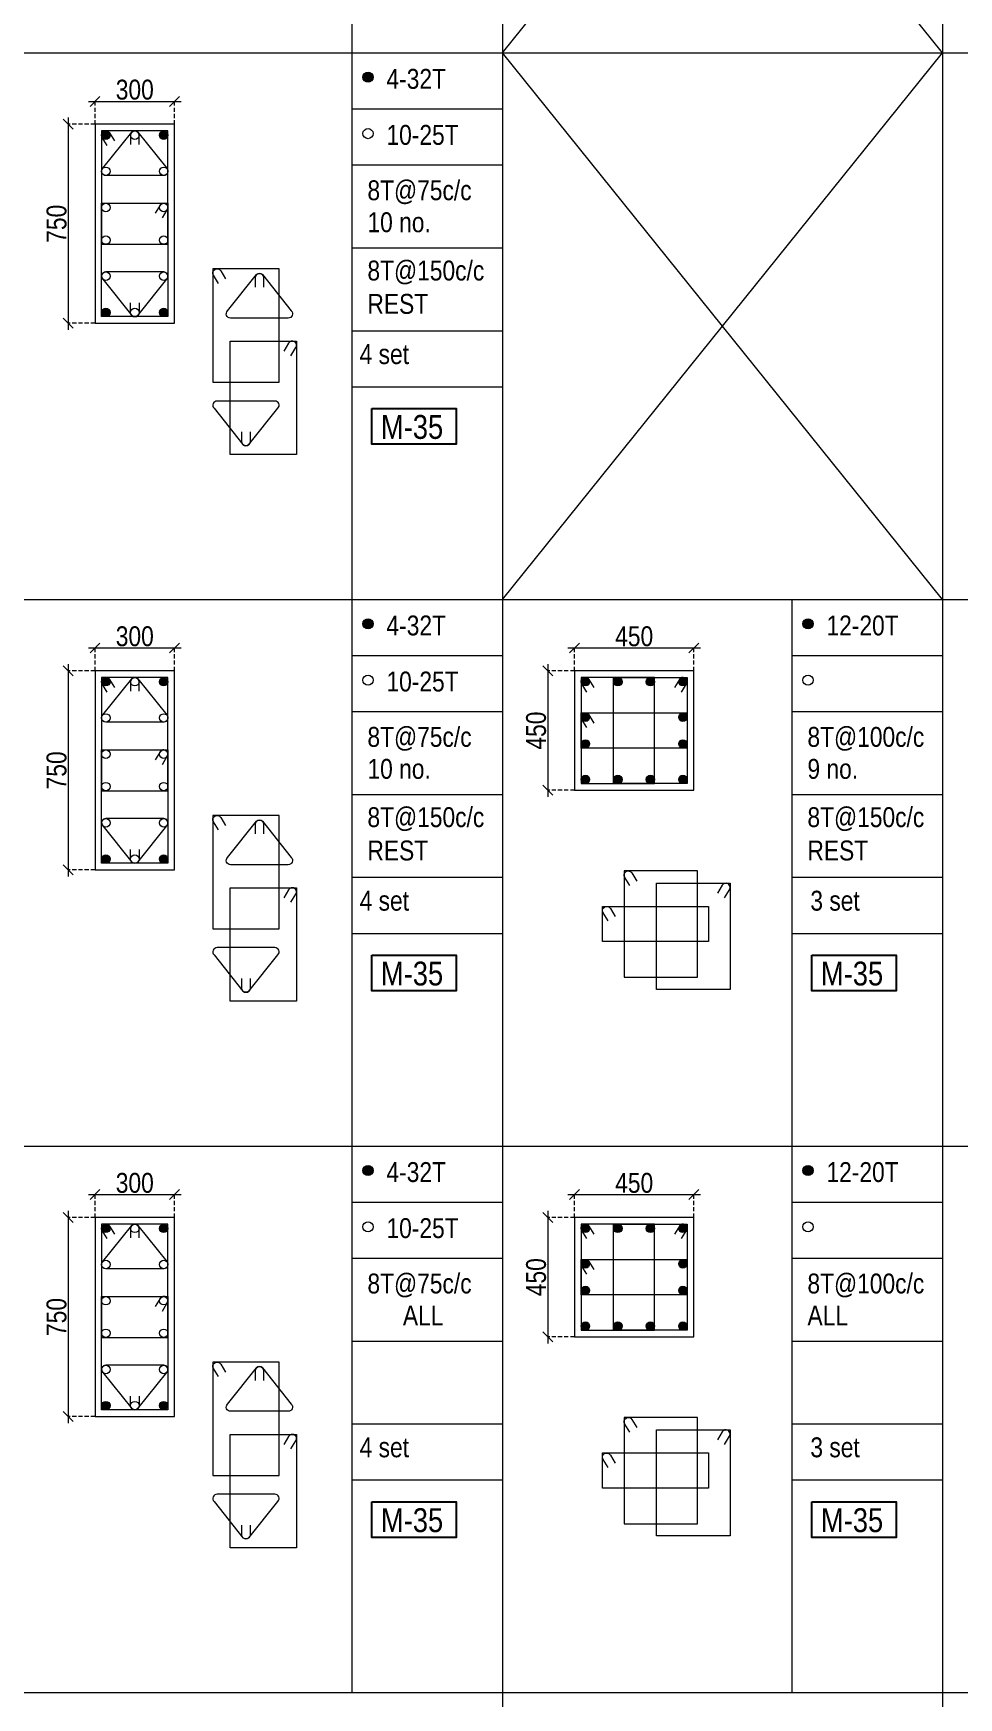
# Model space of a CAD drawing. Header units: millimetres. Extents: x 1112055 to 3390982, y -148532 to 766891.
# Drawn here: x 2335047 to 2349008, y 626940 to 652030 of the extents above; entities that cross this region are included whole.
import ezdxf
from ezdxf.enums import TextEntityAlignment as Align

# ---------------------------------------------------------------- set-up
doc = ezdxf.new("R2010")
doc.units = ezdxf.units.MM
doc.header["$PDMODE"] = 35
doc.header["$PDSIZE"] = -25
doc.linetypes.add('DASHED2', pattern=[0.375, 0.25, -0.125])
doc.linetypes.add('Hidden', pattern=[9.525, 6.35, -3.175])
for name, color, linetype, lineweight in [('B COL. SIZE DIM', 220, 'Continuous', 25), ('B COLSCH', 204, 'Continuous', 20), ('B COLUMN', 1, 'Hidden', 9), ('B STEEL', 34, 'Continuous', 15)]:
    doc.layers.add(name, color=color, linetype=linetype, lineweight=lineweight)
doc.layers.add('B TEXT', color=7, linetype='Continuous')
doc.styles.add('dim inside', font='romans.shx', dxfattribs={"width": 0.8, "height": 125})
doc.styles.add('SWINC', font='swissc.ttf')
doc.dimstyles.new('dim inside', dxfattribs={"dimtxt": 125, "dimasz": 100, "dimexe": 0, "dimexo": 0, "dimgap": 10, "dimtad": 0, "dimdec": 0, "dimzin": 0, "dimdsep": 46, "dimtxsty": 'dim inside', "dimblk": 'SMALL', "dimcen": 0.09, "dimadec": 0, "dimazin": 0, "dimtfac": 1, "dimtdec": 0, "dimtofl": 0, "dimtmove": 0, "dimatfit": 3, "dimfxl": 1, "dimtolj": 1, "dimtzin": 0, "dimarcsym": 2})

# ---------------------------------------------------------------- blocks, each defined once
blk = doc.blocks.new('_Oblique')
at = {"color": 0, "linetype": 'ByBlock', "lineweight": -2}
blk.add_line((-0.5, -0.5), (0.5, 0.5), dxfattribs=at)
blk = doc.blocks.new('*D3160')
at = {"layer": 'B COL. SIZE DIM', "color": 250, "lineweight": 9, "ltscale": 250, "transparency": 16777216}
blk.add_line((2335878, 634524), (2337278, 634524), dxfattribs=at)
at = {"layer": 'B COL. SIZE DIM', "color": 250, "linetype": 'DASHED2', "lineweight": 9, "ltscale": 250, "transparency": 16777216}
for p, q in [((2335978, 634179), (2335978, 634524)), ((2337178, 634179), (2337178, 634524))]:
    blk.add_line(p, q, dxfattribs=at)
at = {"layer": 'Defpoints', "color": 0, "transparency": 16777216}
for p in [(2337178, 634524), (2335978, 634179), (2337178, 634179)]:
    blk.add_point(p, dxfattribs=at)
at = {"layer": 'B COL. SIZE DIM', "color": 250, "lineweight": 9, "transparency": 16777216, "xscale": 150, "yscale": 150, "zscale": 150, "rotation": 180}
blk.add_blockref('_Oblique', (2335978, 634524), dxfattribs=at)
at = {"layer": 'B COL. SIZE DIM', "color": 250, "lineweight": 9, "transparency": 16777216, "xscale": 150, "yscale": 150, "zscale": 150}
blk.add_blockref('_Oblique', (2337178, 634524), dxfattribs=at)
at = {"layer": 'B COL. SIZE DIM', "color": 6, "transparency": 16777216, "insert": (2336578, 634699), "char_height": 300, "attachment_point": 5, "style": 'SWINC'}
blk.add_mtext('\\A1;300', dxfattribs=at)
blk = doc.blocks.new('*D3161')
at = {"layer": 'B COL. SIZE DIM', "color": 250, "lineweight": 9, "ltscale": 250, "transparency": 16777216}
blk.add_line((2335574, 634279), (2335574, 631079), dxfattribs=at)
at = {"layer": 'B COL. SIZE DIM', "color": 250, "linetype": 'DASHED2', "lineweight": 9, "ltscale": 250, "transparency": 16777216}
for p, q in [((2335978, 634179), (2335574, 634179)), ((2335978, 631179), (2335574, 631179))]:
    blk.add_line(p, q, dxfattribs=at)
at = {"layer": 'Defpoints', "color": 0, "transparency": 16777216}
for p in [(2335978, 634179), (2335574, 631179), (2335978, 631179)]:
    blk.add_point(p, dxfattribs=at)
at = {"layer": 'B COL. SIZE DIM', "color": 250, "lineweight": 9, "transparency": 16777216, "xscale": 150, "yscale": 150, "zscale": 150}
for p, rotation in [((2335574, 634179), 90), ((2335574, 631179), 270)]:
    blk.add_blockref('_Oblique', p, dxfattribs=dict(at, rotation=rotation))
at = {"layer": 'B COL. SIZE DIM', "color": 6, "transparency": 16777216, "insert": (2335399, 632679), "char_height": 300, "attachment_point": 5, "rotation": 90, "style": 'SWINC'}
blk.add_mtext('\\A1;750', dxfattribs=at)
blk = doc.blocks.new('*D3162')
at = {"layer": 'B COL. SIZE DIM', "color": 250, "lineweight": 9, "ltscale": 250, "transparency": 16777216}
blk.add_line((2335878, 642764), (2337278, 642764), dxfattribs=at)
at = {"layer": 'B COL. SIZE DIM', "color": 250, "linetype": 'DASHED2', "lineweight": 9, "ltscale": 250, "transparency": 16777216}
for p, q in [((2335978, 642419), (2335978, 642764)), ((2337178, 642419), (2337178, 642764))]:
    blk.add_line(p, q, dxfattribs=at)
at = {"layer": 'Defpoints', "color": 0, "transparency": 16777216}
for p in [(2337178, 642764), (2335978, 642419), (2337178, 642419)]:
    blk.add_point(p, dxfattribs=at)
at = {"layer": 'B COL. SIZE DIM', "color": 250, "lineweight": 9, "transparency": 16777216, "xscale": 150, "yscale": 150, "zscale": 150, "rotation": 180}
blk.add_blockref('_Oblique', (2335978, 642764), dxfattribs=at)
at = {"layer": 'B COL. SIZE DIM', "color": 250, "lineweight": 9, "transparency": 16777216, "xscale": 150, "yscale": 150, "zscale": 150}
blk.add_blockref('_Oblique', (2337178, 642764), dxfattribs=at)
at = {"layer": 'B COL. SIZE DIM', "color": 6, "transparency": 16777216, "insert": (2336578, 642939), "char_height": 300, "attachment_point": 5, "style": 'SWINC'}
blk.add_mtext('\\A1;300', dxfattribs=at)
blk = doc.blocks.new('*D3163')
at = {"layer": 'B COL. SIZE DIM', "color": 250, "lineweight": 9, "ltscale": 250, "transparency": 16777216}
blk.add_line((2335574, 642519), (2335574, 639319), dxfattribs=at)
at = {"layer": 'B COL. SIZE DIM', "color": 250, "linetype": 'DASHED2', "lineweight": 9, "ltscale": 250, "transparency": 16777216}
for p, q in [((2335978, 642419), (2335574, 642419)), ((2335978, 639419), (2335574, 639419))]:
    blk.add_line(p, q, dxfattribs=at)
at = {"layer": 'Defpoints', "color": 0, "transparency": 16777216}
for p in [(2335978, 642419), (2335574, 639419), (2335978, 639419)]:
    blk.add_point(p, dxfattribs=at)
at = {"layer": 'B COL. SIZE DIM', "color": 250, "lineweight": 9, "transparency": 16777216, "xscale": 150, "yscale": 150, "zscale": 150}
for p, rotation in [((2335574, 642419), 90), ((2335574, 639419), 270)]:
    blk.add_blockref('_Oblique', p, dxfattribs=dict(at, rotation=rotation))
at = {"layer": 'B COL. SIZE DIM', "color": 6, "transparency": 16777216, "insert": (2335399, 640919), "char_height": 300, "attachment_point": 5, "rotation": 90, "style": 'SWINC'}
blk.add_mtext('\\A1;750', dxfattribs=at)
blk = doc.blocks.new('*D3164')
at = {"layer": 'B COL. SIZE DIM', "color": 250, "lineweight": 9, "ltscale": 250, "transparency": 16777216}
blk.add_line((2335878, 651004), (2337278, 651004), dxfattribs=at)
at = {"layer": 'B COL. SIZE DIM', "color": 250, "linetype": 'DASHED2', "lineweight": 9, "ltscale": 250, "transparency": 16777216}
for p, q in [((2335978, 650659), (2335978, 651004)), ((2337178, 650659), (2337178, 651004))]:
    blk.add_line(p, q, dxfattribs=at)
at = {"layer": 'Defpoints', "color": 0, "transparency": 16777216}
for p in [(2337178, 651004), (2335978, 650659), (2337178, 650659)]:
    blk.add_point(p, dxfattribs=at)
at = {"layer": 'B COL. SIZE DIM', "color": 250, "lineweight": 9, "transparency": 16777216, "xscale": 150, "yscale": 150, "zscale": 150, "rotation": 180}
blk.add_blockref('_Oblique', (2335978, 651004), dxfattribs=at)
at = {"layer": 'B COL. SIZE DIM', "color": 250, "lineweight": 9, "transparency": 16777216, "xscale": 150, "yscale": 150, "zscale": 150}
blk.add_blockref('_Oblique', (2337178, 651004), dxfattribs=at)
at = {"layer": 'B COL. SIZE DIM', "color": 6, "transparency": 16777216, "insert": (2336578, 651179), "char_height": 300, "attachment_point": 5, "style": 'SWINC'}
blk.add_mtext('\\A1;300', dxfattribs=at)
blk = doc.blocks.new('*D3165')
at = {"layer": 'B COL. SIZE DIM', "color": 250, "lineweight": 9, "ltscale": 250, "transparency": 16777216}
blk.add_line((2335574, 650759), (2335574, 647559), dxfattribs=at)
at = {"layer": 'B COL. SIZE DIM', "color": 250, "linetype": 'DASHED2', "lineweight": 9, "ltscale": 250, "transparency": 16777216}
for p, q in [((2335978, 650659), (2335574, 650659)), ((2335978, 647659), (2335574, 647659))]:
    blk.add_line(p, q, dxfattribs=at)
at = {"layer": 'Defpoints', "color": 0, "transparency": 16777216}
for p in [(2335978, 650659), (2335574, 647659), (2335978, 647659)]:
    blk.add_point(p, dxfattribs=at)
at = {"layer": 'B COL. SIZE DIM', "color": 250, "lineweight": 9, "transparency": 16777216, "xscale": 150, "yscale": 150, "zscale": 150}
for p, rotation in [((2335574, 650659), 90), ((2335574, 647659), 270)]:
    blk.add_blockref('_Oblique', p, dxfattribs=dict(at, rotation=rotation))
at = {"layer": 'B COL. SIZE DIM', "color": 6, "transparency": 16777216, "insert": (2335399, 649159), "char_height": 300, "attachment_point": 5, "rotation": 90, "style": 'SWINC'}
blk.add_mtext('\\A1;750', dxfattribs=at)
blk = doc.blocks.new('*D3172')
at = {"layer": 'B COL. SIZE DIM', "color": 250, "lineweight": 9, "ltscale": 250, "transparency": 16777216}
blk.add_line((2343112, 634524), (2345112, 634524), dxfattribs=at)
at = {"layer": 'B COL. SIZE DIM', "color": 250, "linetype": 'DASHED2', "lineweight": 9, "ltscale": 250, "transparency": 16777216}
for p, q in [((2343212, 634179), (2343212, 634524)), ((2345012, 634179), (2345012, 634524))]:
    blk.add_line(p, q, dxfattribs=at)
at = {"layer": 'Defpoints', "color": 0, "transparency": 16777216}
for p in [(2345012, 634524), (2343212, 634179), (2345012, 634179)]:
    blk.add_point(p, dxfattribs=at)
at = {"layer": 'B COL. SIZE DIM', "color": 250, "lineweight": 9, "transparency": 16777216, "xscale": 150, "yscale": 150, "zscale": 150, "rotation": 180}
blk.add_blockref('_Oblique', (2343212, 634524), dxfattribs=at)
at = {"layer": 'B COL. SIZE DIM', "color": 250, "lineweight": 9, "transparency": 16777216, "xscale": 150, "yscale": 150, "zscale": 150}
blk.add_blockref('_Oblique', (2345012, 634524), dxfattribs=at)
at = {"layer": 'B COL. SIZE DIM', "color": 6, "transparency": 16777216, "insert": (2344112, 634699), "char_height": 300, "attachment_point": 5, "style": 'SWINC'}
blk.add_mtext('\\A1;450', dxfattribs=at)
blk = doc.blocks.new('*D3173')
at = {"layer": 'B COL. SIZE DIM', "color": 250, "lineweight": 9, "ltscale": 250, "transparency": 16777216}
blk.add_line((2342808, 634279), (2342808, 632279), dxfattribs=at)
at = {"layer": 'B COL. SIZE DIM', "color": 250, "linetype": 'DASHED2', "lineweight": 9, "ltscale": 250, "transparency": 16777216}
for p, q in [((2343212, 634179), (2342808, 634179)), ((2343212, 632379), (2342808, 632379))]:
    blk.add_line(p, q, dxfattribs=at)
at = {"layer": 'Defpoints', "color": 0, "transparency": 16777216}
for p in [(2343212, 634179), (2342808, 632379), (2343212, 632379)]:
    blk.add_point(p, dxfattribs=at)
at = {"layer": 'B COL. SIZE DIM', "color": 250, "lineweight": 9, "transparency": 16777216, "xscale": 150, "yscale": 150, "zscale": 150}
for p, rotation in [((2342808, 634179), 90), ((2342808, 632379), 270)]:
    blk.add_blockref('_Oblique', p, dxfattribs=dict(at, rotation=rotation))
at = {"layer": 'B COL. SIZE DIM', "color": 6, "transparency": 16777216, "insert": (2342633, 633279), "char_height": 300, "attachment_point": 5, "rotation": 90, "style": 'SWINC'}
blk.add_mtext('\\A1;450', dxfattribs=at)
blk = doc.blocks.new('*D3174')
at = {"layer": 'B COL. SIZE DIM', "color": 250, "lineweight": 9, "ltscale": 250, "transparency": 16777216}
blk.add_line((2343112, 642764), (2345112, 642764), dxfattribs=at)
at = {"layer": 'B COL. SIZE DIM', "color": 250, "linetype": 'DASHED2', "lineweight": 9, "ltscale": 250, "transparency": 16777216}
for p, q in [((2343212, 642419), (2343212, 642764)), ((2345012, 642419), (2345012, 642764))]:
    blk.add_line(p, q, dxfattribs=at)
at = {"layer": 'Defpoints', "color": 0, "transparency": 16777216}
for p in [(2345012, 642764), (2343212, 642419), (2345012, 642419)]:
    blk.add_point(p, dxfattribs=at)
at = {"layer": 'B COL. SIZE DIM', "color": 250, "lineweight": 9, "transparency": 16777216, "xscale": 150, "yscale": 150, "zscale": 150, "rotation": 180}
blk.add_blockref('_Oblique', (2343212, 642764), dxfattribs=at)
at = {"layer": 'B COL. SIZE DIM', "color": 250, "lineweight": 9, "transparency": 16777216, "xscale": 150, "yscale": 150, "zscale": 150}
blk.add_blockref('_Oblique', (2345012, 642764), dxfattribs=at)
at = {"layer": 'B COL. SIZE DIM', "color": 6, "transparency": 16777216, "insert": (2344112, 642939), "char_height": 300, "attachment_point": 5, "style": 'SWINC'}
blk.add_mtext('\\A1;450', dxfattribs=at)
blk = doc.blocks.new('*D3175')
at = {"layer": 'B COL. SIZE DIM', "color": 250, "lineweight": 9, "ltscale": 250, "transparency": 16777216}
blk.add_line((2342808, 642519), (2342808, 640519), dxfattribs=at)
at = {"layer": 'B COL. SIZE DIM', "color": 250, "linetype": 'DASHED2', "lineweight": 9, "ltscale": 250, "transparency": 16777216}
for p, q in [((2343212, 642419), (2342808, 642419)), ((2343212, 640619), (2342808, 640619))]:
    blk.add_line(p, q, dxfattribs=at)
at = {"layer": 'Defpoints', "color": 0, "transparency": 16777216}
for p in [(2343212, 642419), (2342808, 640619), (2343212, 640619)]:
    blk.add_point(p, dxfattribs=at)
at = {"layer": 'B COL. SIZE DIM', "color": 250, "lineweight": 9, "transparency": 16777216, "xscale": 150, "yscale": 150, "zscale": 150}
for p, rotation in [((2342808, 642419), 90), ((2342808, 640619), 270)]:
    blk.add_blockref('_Oblique', p, dxfattribs=dict(at, rotation=rotation))
at = {"layer": 'B COL. SIZE DIM', "color": 6, "transparency": 16777216, "insert": (2342633, 641519), "char_height": 300, "attachment_point": 5, "rotation": 90, "style": 'SWINC'}
blk.add_mtext('\\A1;450', dxfattribs=at)

msp = doc.modelspace()

# ---------------------------------------------------------------- hatches: boundary and pattern name
at = {"layer": 'B STEEL', "lineweight": 9, "ltscale": 0.5}
h = msp.add_hatch(color=34, dxfattribs=at)
edge = h.paths.add_edge_path()
edge.add_arc((2340096.4, 651368.1), 76.8, 0, 360)
h = msp.add_hatch(color=34, dxfattribs=at)
edge = h.paths.add_edge_path()
edge.add_arc((2336142.1, 650494.9), 64, 0, 360)
h = msp.add_hatch(color=34, dxfattribs=at)
edge = h.paths.add_edge_path()
edge.add_arc((2337014, 650494.9), 64, 180, 540, ccw=False)
h = msp.add_hatch(color=34, dxfattribs=at)
edge = h.paths.add_edge_path()
edge.add_arc((2336142.1, 647823), 64, 0, 360, ccw=False)
h = msp.add_hatch(color=34, dxfattribs=at)
edge = h.paths.add_edge_path()
edge.add_arc((2337014, 647823), 64, -180, 180)
h = msp.add_hatch(color=34, dxfattribs=at)
edge = h.paths.add_edge_path()
edge.add_arc((2340096.4, 643128.3), 76.8, 0, 360)
h = msp.add_hatch(color=34, dxfattribs=at)
edge = h.paths.add_edge_path()
edge.add_arc((2346734.1, 643128.3), 76.8, 0, 360)
h = msp.add_hatch(color=34, dxfattribs=at)
edge = h.paths.add_edge_path()
edge.add_arc((2336142.1, 642255.1), 64, 0, 360)
h = msp.add_hatch(color=34, dxfattribs=at)
edge = h.paths.add_edge_path()
edge.add_arc((2337014, 642255.1), 64, 180, 540, ccw=False)
h = msp.add_hatch(color=34, dxfattribs=at)
edge = h.paths.add_edge_path()
edge.add_arc((2343375.6, 642255.1), 64, 0, 360)
at = {"layer": 'B STEEL'}
h = msp.add_hatch(color=34, dxfattribs=at)
edge = h.paths.add_edge_path()
edge.add_arc((2343866.3, 642255.1), 64, 0, 360)
h = msp.add_hatch(color=34, dxfattribs=at)
edge = h.paths.add_edge_path()
edge.add_arc((2344356.9, 642255.1), 64, 0, 360)
at = {"layer": 'B STEEL', "lineweight": 9, "ltscale": 0.5}
h = msp.add_hatch(color=34, dxfattribs=at)
edge = h.paths.add_edge_path()
edge.add_arc((2344847.6, 642255.1), 64, 180, 540, ccw=False)
at = {"layer": 'B STEEL'}
h = msp.add_hatch(color=34, dxfattribs=at)
edge = h.paths.add_edge_path()
edge.add_arc((2343375.6, 641720.7), 64, 0, 360)
h = msp.add_hatch(color=34, dxfattribs=at)
edge = h.paths.add_edge_path()
edge.add_arc((2344847.6, 641720.7), 64, 0, 360)
h = msp.add_hatch(color=34, dxfattribs=at)
edge = h.paths.add_edge_path()
edge.add_arc((2343375.6, 641317.5), 64, 0, 360)
h = msp.add_hatch(color=34, dxfattribs=at)
edge = h.paths.add_edge_path()
edge.add_arc((2344847.6, 641317.5), 64, 0, 360)
at = {"layer": 'B STEEL', "lineweight": 9, "ltscale": 0.5}
h = msp.add_hatch(color=34, dxfattribs=at)
edge = h.paths.add_edge_path()
edge.add_arc((2343375.6, 640783.1), 64, 0, 360, ccw=False)
at = {"layer": 'B STEEL'}
h = msp.add_hatch(color=34, dxfattribs=at)
edge = h.paths.add_edge_path()
edge.add_arc((2343866.3, 640783.1), 64, 0, 360)
h = msp.add_hatch(color=34, dxfattribs=at)
edge = h.paths.add_edge_path()
edge.add_arc((2344356.9, 640783.1), 64, 0, 360)
at = {"layer": 'B STEEL', "lineweight": 9, "ltscale": 0.5}
h = msp.add_hatch(color=34, dxfattribs=at)
edge = h.paths.add_edge_path()
edge.add_arc((2344847.6, 640783.1), 64, -180, 180)
h = msp.add_hatch(color=34, dxfattribs=at)
edge = h.paths.add_edge_path()
edge.add_arc((2336142.1, 639583.1), 64, 0, 360, ccw=False)
h = msp.add_hatch(color=34, dxfattribs=at)
edge = h.paths.add_edge_path()
edge.add_arc((2337014, 639583.1), 64, -180, 180)
h = msp.add_hatch(color=34, dxfattribs=at)
edge = h.paths.add_edge_path()
edge.add_arc((2340096.4, 634888.4), 76.8, 0, 360)
h = msp.add_hatch(color=34, dxfattribs=at)
edge = h.paths.add_edge_path()
edge.add_arc((2346734.1, 634888.4), 76.8, 0, 360)
h = msp.add_hatch(color=34, dxfattribs=at)
edge = h.paths.add_edge_path()
edge.add_arc((2336142.1, 634015.2), 64, 0, 360)
h = msp.add_hatch(color=34, dxfattribs=at)
edge = h.paths.add_edge_path()
edge.add_arc((2337014, 634015.2), 64, 180, 540, ccw=False)
at = {"layer": 'B STEEL'}
h = msp.add_hatch(color=34, dxfattribs=at)
edge = h.paths.add_edge_path()
edge.add_arc((2343375.6, 634015.2), 64, 0, 360)
h = msp.add_hatch(color=34, dxfattribs=at)
edge = h.paths.add_edge_path()
edge.add_arc((2343866.3, 634015.2), 64, 0, 360)
h = msp.add_hatch(color=34, dxfattribs=at)
edge = h.paths.add_edge_path()
edge.add_arc((2344356.9, 634015.2), 64, 0, 360)
at = {"layer": 'B STEEL', "lineweight": 9, "ltscale": 0.5}
h = msp.add_hatch(color=34, dxfattribs=at)
edge = h.paths.add_edge_path()
edge.add_arc((2344847.6, 634015.2), 64, 180, 540, ccw=False)
at = {"layer": 'B STEEL'}
h = msp.add_hatch(color=34, dxfattribs=at)
edge = h.paths.add_edge_path()
edge.add_arc((2343375.6, 633480.8), 64, 0, 360)
h = msp.add_hatch(color=34, dxfattribs=at)
edge = h.paths.add_edge_path()
edge.add_arc((2344847.6, 633480.8), 64, 0, 360)
h = msp.add_hatch(color=34, dxfattribs=at)
edge = h.paths.add_edge_path()
edge.add_arc((2343375.6, 633077.7), 64, 0, 360)
h = msp.add_hatch(color=34, dxfattribs=at)
edge = h.paths.add_edge_path()
edge.add_arc((2344847.6, 633077.7), 64, 0, 360)
at = {"layer": 'B STEEL', "lineweight": 9, "ltscale": 0.5}
h = msp.add_hatch(color=34, dxfattribs=at)
edge = h.paths.add_edge_path()
edge.add_arc((2343375.6, 632543.3), 64, 0, 360, ccw=False)
at = {"layer": 'B STEEL'}
h = msp.add_hatch(color=34, dxfattribs=at)
edge = h.paths.add_edge_path()
edge.add_arc((2343866.3, 632543.3), 64, 0, 360)
h = msp.add_hatch(color=34, dxfattribs=at)
edge = h.paths.add_edge_path()
edge.add_arc((2344356.9, 632543.3), 64, 0, 360)
at = {"layer": 'B STEEL', "lineweight": 9, "ltscale": 0.5}
h = msp.add_hatch(color=34, dxfattribs=at)
edge = h.paths.add_edge_path()
edge.add_arc((2344847.6, 632543.3), 64, -180, 180)
h = msp.add_hatch(color=34, dxfattribs=at)
edge = h.paths.add_edge_path()
edge.add_arc((2336142.1, 631343.3), 64, 0, 360, ccw=False)
h = msp.add_hatch(color=34, dxfattribs=at)
edge = h.paths.add_edge_path()
edge.add_arc((2337014, 631343.3), 64, -180, 180)

# ---------------------------------------------------------------- linework, layer by layer
at = {"layer": 'B COLSCH', "color": 250, "lineweight": 0}
for p, q in [((2339850.1, 676456), (2339850.1, 627016.9)), ((2342124.5, 676456), (2342124.5, 618141.8)), ((2348762.2, 676456), (2348762.2, 618141.8)), ((2203002.6, 651736.4), (2375997.6, 651736.4)), ((2339850.1, 650891.4), (2342124.5, 650891.4)), ((2339850.1, 650046.4), (2342124.5, 650046.4)), ((2339850.1, 648796.7), (2342124.5, 648796.7)), ((2339850.1, 647546.9), (2342124.5, 647546.9)), ((2339850.1, 646701.9), (2342124.5, 646701.9)), ((2203002.6, 643496.6), (2375997.6, 643496.6)), ((2346487.8, 643496.6), (2346487.8, 627016.9)), ((2339850.1, 642651.6), (2342124.5, 642651.6)), ((2346487.8, 642651.6), (2348762.2, 642651.6)), ((2339850.1, 641806.6), (2342124.5, 641806.6)), ((2346487.8, 641806.6), (2348762.2, 641806.6)), ((2339850.1, 640556.8), (2342124.5, 640556.8)), ((2346487.8, 640556.8), (2348762.2, 640556.8)), ((2339850.1, 639307), (2342124.5, 639307)), ((2346487.8, 639307), (2348762.2, 639307)), ((2339850.1, 638462), (2342124.5, 638462)), ((2346487.8, 638462), (2348762.2, 638462)), ((2203002.6, 635256.7), (2375997.6, 635256.7)), ((2339850.1, 634411.7), (2342124.5, 634411.7)), ((2346487.8, 634411.7), (2348762.2, 634411.7)), ((2339850.1, 633566.7), (2342124.5, 633566.7)), ((2346487.8, 633566.7), (2348762.2, 633566.7)), ((2339850.1, 632317), (2342124.5, 632317)), ((2346487.8, 632317), (2348762.2, 632317)), ((2339850.1, 631067.2), (2342124.5, 631067.2)), ((2346487.8, 631067.2), (2348762.2, 631067.2)), ((2339850.1, 630222.2), (2342124.5, 630222.2)), ((2346487.8, 630222.2), (2348762.2, 630222.2)), ((2203002.6, 627016.9), (2375997.6, 627016.9))]:
    msp.add_line(p, q, dxfattribs=at)
for points in [[(2348762.2, 643496.6), (2342124.5, 651736.4), (2348762.2, 659976.3), (2342124.5, 668216.1), (2348762.2, 676456)], [(2342124.5, 643496.6), (2348762.2, 651736.4), (2342124.5, 659976.3), (2348762.2, 668216.1), (2342124.5, 676456)]]:
    msp.add_lwpolyline(points, dxfattribs=at)
at = {"layer": 'B COLUMN', "color": 1, "linetype": 'ByBlock', "lineweight": 20}
for points in [[(2335978.1, 647658.9), (2337178.1, 647658.9), (2337178.1, 650658.9), (2335978.1, 650658.9)], [(2335978.1, 639419.1), (2337178.1, 639419.1), (2337178.1, 642419.1), (2335978.1, 642419.1)], [(2343211.6, 640619.1), (2345011.6, 640619.1), (2345011.6, 642419.1), (2343211.6, 642419.1)], [(2335978.1, 631179.3), (2337178.1, 631179.3), (2337178.1, 634179.3), (2335978.1, 634179.3)], [(2343211.6, 632379.3), (2345011.6, 632379.3), (2345011.6, 634179.3), (2343211.6, 634179.3)]]:
    msp.add_lwpolyline(points, close=True, dxfattribs=at)
at = {"layer": 'B STEEL', "color": 34, "lineweight": 9, "ltscale": 0.5}
for points in [[(2336078.1, 648849.6), (2337078.1, 648849.6), (2337078.1, 650558.9), (2336078.1, 650558.9)], [(2336078.1, 649468.3), (2337078.1, 649468.3), (2337078.1, 647758.9), (2336078.1, 647758.9)], [(2337755.4, 646770.5), (2338755.4, 646770.5), (2338755.4, 648479.9), (2337755.4, 648479.9)], [(2338018, 647389.2), (2339018, 647389.2), (2339018, 645679.9), (2338018, 645679.9)], [(2336078.1, 640609.8), (2337078.1, 640609.8), (2337078.1, 642319.1), (2336078.1, 642319.1)], [(2343311.6, 640719.1), (2344420.9, 640719.1), (2344420.9, 642319.1), (2343311.6, 642319.1)], [(2344911.6, 640719.1), (2343802.3, 640719.1), (2343802.3, 642319.1), (2344911.6, 642319.1)], [(2343311.6, 641784.7), (2344911.6, 641784.7), (2344911.6, 641253.5), (2343311.6, 641253.5)], [(2336078.1, 641228.4), (2337078.1, 641228.4), (2337078.1, 639519.1), (2336078.1, 639519.1)], [(2337755.4, 638530.7), (2338755.4, 638530.7), (2338755.4, 640240), (2337755.4, 640240)], [(2343959.7, 637803.4), (2345069, 637803.4), (2345069, 639403.4), (2343959.7, 639403.4)], [(2338018, 639149.4), (2339018, 639149.4), (2339018, 637440), (2338018, 637440)], [(2345559.7, 637617.8), (2344450.3, 637617.8), (2344450.3, 639217.8), (2345559.7, 639217.8)], [(2343633.8, 638869), (2345233.8, 638869), (2345233.8, 638337.8), (2343633.8, 638337.8)], [(2336078.1, 632369.9), (2337078.1, 632369.9), (2337078.1, 634079.3), (2336078.1, 634079.3)], [(2343311.6, 632479.3), (2344420.9, 632479.3), (2344420.9, 634079.3), (2343311.6, 634079.3)], [(2344911.6, 632479.3), (2343802.3, 632479.3), (2343802.3, 634079.3), (2344911.6, 634079.3)], [(2343311.6, 633544.9), (2344911.6, 633544.9), (2344911.6, 633013.7), (2343311.6, 633013.7)], [(2336078.1, 632988.6), (2337078.1, 632988.6), (2337078.1, 631279.3), (2336078.1, 631279.3)], [(2337755.4, 630290.8), (2338755.4, 630290.8), (2338755.4, 632000.2), (2337755.4, 632000.2)], [(2343959.7, 629563.6), (2345069, 629563.6), (2345069, 631163.6), (2343959.7, 631163.6)], [(2338018, 630909.5), (2339018, 630909.5), (2339018, 629200.2), (2338018, 629200.2)], [(2345559.7, 629377.9), (2344450.3, 629377.9), (2344450.3, 630977.9), (2345559.7, 630977.9)], [(2343633.8, 630629.2), (2345233.8, 630629.2), (2345233.8, 630097.9), (2343633.8, 630097.9)]]:
    msp.add_lwpolyline(points, close=True, dxfattribs=at)
for points in [[(2336162.3, 650339.9), (2336087.6, 650461.4, -1), (2336196.6, 650528.5), (2336271.4, 650407)], [(2336642.1, 650352.3), (2336642.1, 650494.9, 1), (2336514, 650494.9), (2336514, 650352.3)], [(2336993.8, 649249.2), (2337068.6, 649370.7, 1), (2336959.5, 649437.8), (2336884.7, 649316.3)], [(2337839.6, 648260.8), (2337764.9, 648382.3, -1), (2337873.9, 648449.4), (2337948.7, 648327.9)], [(2338522.6, 648203.9), (2338522.6, 648346.6, 1), (2338394.5, 648346.6), (2338394.5, 648203.9)], [(2336642.1, 647965.6), (2336642.1, 647823, -1), (2336514, 647823), (2336514, 647965.6)], [(2338933.7, 647170.2), (2339008.5, 647291.6, 1), (2338899.5, 647358.8), (2338824.7, 647237.3)], [(2338319.4, 646020.1), (2338319.4, 645877.5, -1), (2338191.4, 645877.5), (2338191.4, 646020.1)], [(2336162.3, 642100), (2336087.6, 642221.5, -1), (2336196.6, 642288.6), (2336271.4, 642167.2)], [(2336642.1, 642112.4), (2336642.1, 642255.1, 1), (2336514, 642255.1), (2336514, 642112.4)], [(2343395.9, 642100), (2343321.1, 642221.5, -1), (2343430.1, 642288.6), (2343504.9, 642167.2)], [(2344827.3, 642100), (2344902.1, 642221.5, 1), (2344793.1, 642288.6), (2344718.3, 642167.2)], [(2343395.9, 641565.7), (2343321.1, 641687.1, -1), (2343430.1, 641754.2), (2343504.9, 641632.8)], [(2336993.8, 641009.4), (2337068.6, 641130.9, 1), (2336959.5, 641198), (2336884.7, 641076.5)], [(2337839.6, 640021), (2337764.9, 640142.5, -1), (2337873.9, 640209.6), (2337948.7, 640088.1)], [(2338522.6, 639964.1), (2338522.6, 640106.7, 1), (2338394.5, 640106.7), (2338394.5, 639964.1)], [(2336642.1, 639725.8), (2336642.1, 639583.1, -1), (2336514, 639583.1), (2336514, 639725.8)], [(2344043.9, 639184.3), (2343969.2, 639305.8, -1), (2344078.2, 639372.9), (2344153, 639251.5)], [(2338933.7, 638930.3), (2339008.5, 639051.8, 1), (2338899.5, 639118.9), (2338824.7, 638997.4)], [(2345475.4, 638998.7), (2345550.2, 639120.2, 1), (2345441.1, 639187.3), (2345366.4, 639065.8)], [(2343718.1, 638649.9), (2343643.3, 638771.4, -1), (2343752.3, 638838.5), (2343827.1, 638717.1)], [(2338319.4, 637780.3), (2338319.4, 637637.6, -1), (2338191.4, 637637.6), (2338191.4, 637780.3)], [(2336162.3, 633860.2), (2336087.6, 633981.7, -1), (2336196.6, 634048.8), (2336271.4, 633927.3)], [(2336642.1, 633872.6), (2336642.1, 634015.2, 1), (2336514, 634015.2), (2336514, 633872.6)], [(2343395.9, 633860.2), (2343321.1, 633981.7, -1), (2343430.1, 634048.8), (2343504.9, 633927.3)], [(2344827.3, 633860.2), (2344902.1, 633981.7, 1), (2344793.1, 634048.8), (2344718.3, 633927.3)], [(2343395.9, 633325.8), (2343321.1, 633447.3, -1), (2343430.1, 633514.4), (2343504.9, 633392.9)], [(2336993.8, 632769.5), (2337068.6, 632891, 1), (2336959.5, 632958.1), (2336884.7, 632836.7)], [(2337839.6, 631781.1), (2337764.9, 631902.6, -1), (2337873.9, 631969.7), (2337948.7, 631848.2)], [(2338522.6, 631724.2), (2338522.6, 631866.9, 1), (2338394.5, 631866.9), (2338394.5, 631724.2)], [(2336642.1, 631485.9), (2336642.1, 631343.3, -1), (2336514, 631343.3), (2336514, 631485.9)], [(2344043.9, 630944.5), (2343969.2, 631066, -1), (2344078.2, 631133.1), (2344153, 631011.6)], [(2338933.7, 630690.5), (2339008.5, 630812, 1), (2338899.5, 630879.1), (2338824.7, 630757.6)], [(2345475.4, 630758.9), (2345550.2, 630880.4, 1), (2345441.1, 630947.5), (2345366.4, 630826)], [(2343718.1, 630410.1), (2343643.3, 630531.6, -1), (2343752.3, 630598.7), (2343827.1, 630477.2)], [(2338319.4, 629540.4), (2338319.4, 629397.8, -1), (2338191.4, 629397.8), (2338191.4, 629540.4)]]:
    msp.add_lwpolyline(points, format="xyb", dxfattribs=at)
for points in [[(2336623.3, 650540.3), (2337059.2, 649994.9, -0.6687154), (2337014, 649885.6), (2336142.1, 649885.6, -0.6687154), (2336096.9, 649994.9), (2336532.9, 650540.3, -0.4133445)], [(2336623.3, 647777.6), (2337059.2, 648323, 0.6687154), (2337014, 648432.3), (2336142.1, 648432.3, 0.6687154), (2336096.9, 648323), (2336532.9, 647777.6, 0.4133445)], [(2338503.7, 648391.9), (2338939.7, 647846.6, -0.6687154), (2338894.5, 647737.2), (2338022.6, 647737.2, -0.6687154), (2337977.4, 647846.6), (2338413.3, 648391.9, -0.4133445)], [(2338300.6, 645832.1), (2338736.6, 646377.5, 0.6687154), (2338691.4, 646486.8), (2337819.4, 646486.8, 0.6687154), (2337774.2, 646377.5), (2338210.2, 645832.1, 0.4133445)], [(2336623.3, 642300.4), (2337059.2, 641755.1, -0.6687154), (2337014, 641645.7), (2336142.1, 641645.7, -0.6687154), (2336096.9, 641755.1), (2336532.9, 642300.4, -0.4133445)], [(2336623.3, 639537.8), (2337059.2, 640083.1, 0.6687154), (2337014, 640192.5), (2336142.1, 640192.5, 0.6687154), (2336096.9, 640083.1), (2336532.9, 639537.8, 0.4133445)], [(2338503.7, 640152.1), (2338939.7, 639606.7, -0.6687154), (2338894.5, 639497.4), (2338022.6, 639497.4, -0.6687154), (2337977.4, 639606.7), (2338413.3, 640152.1, -0.4133445)], [(2338300.6, 637592.3), (2338736.6, 638137.6, 0.6687154), (2338691.4, 638247), (2337819.4, 638247, 0.6687154), (2337774.2, 638137.6), (2338210.2, 637592.3, 0.4133445)], [(2336623.3, 634060.6), (2337059.2, 633515.2, -0.6687154), (2337014, 633405.9), (2336142.1, 633405.9, -0.6687154), (2336096.9, 633515.2), (2336532.9, 634060.6, -0.4133445)], [(2336623.3, 631297.9), (2337059.2, 631843.3, 0.6687154), (2337014, 631952.6), (2336142.1, 631952.6, 0.6687154), (2336096.9, 631843.3), (2336532.9, 631297.9, 0.4133445)], [(2338503.7, 631912.2), (2338939.7, 631366.9, -0.6687154), (2338894.5, 631257.5), (2338022.6, 631257.5, -0.6687154), (2337977.4, 631366.9), (2338413.3, 631912.2, -0.4133445)], [(2338300.6, 629352.5), (2338736.6, 629897.8, 0.6687154), (2338691.4, 630007.1), (2337819.4, 630007.1, 0.6687154), (2337774.2, 629897.8), (2338210.2, 629352.5, 0.4133445)]]:
    msp.add_lwpolyline(points, format="xyb", close=True, dxfattribs=at)
for centre, radius in [((2340096.4, 651368.1), 76.8), ((2340096.4, 650517.8), 76.8), ((2336142.1, 650494.9), 64), ((2336578.1, 650494.9), 64), ((2337014, 650494.9), 64), ((2336142.1, 649949.6), 64), ((2337014, 649949.6), 64), ((2336142.1, 649404.3), 64), ((2337014, 649404.3), 64), ((2336142.1, 648913.6), 64), ((2337014, 648913.6), 64), ((2336142.1, 648368.3), 64), ((2337014, 648368.3), 64), ((2336142.1, 647823), 64), ((2336578.1, 647823), 64), ((2337014, 647823), 64), ((2340096.4, 643128.3), 76.8), ((2346734.1, 643128.3), 76.8), ((2336142.1, 642255.1), 64), ((2336578.1, 642255.1), 64), ((2337014, 642255.1), 64), ((2340096.4, 642278), 76.8), ((2343375.6, 642255.1), 64), ((2343866.3, 642255.1), 64), ((2344356.9, 642255.1), 64), ((2344847.6, 642255.1), 64), ((2346734.1, 642278), 76.8), ((2336142.1, 641709.8), 64), ((2337014, 641709.8), 64), ((2343375.6, 641720.7), 64), ((2344847.6, 641720.7), 64), ((2343375.6, 641317.5), 64), ((2344847.6, 641317.5), 64), ((2336142.1, 641164.4), 64), ((2337014, 641164.4), 64), ((2343375.6, 640783.1), 64), ((2343866.3, 640783.1), 64), ((2344356.9, 640783.1), 64), ((2344847.6, 640783.1), 64), ((2336142.1, 640673.8), 64), ((2337014, 640673.8), 64), ((2336142.1, 640128.4), 64), ((2337014, 640128.4), 64), ((2336142.1, 639583.1), 64), ((2336578.1, 639583.1), 64), ((2337014, 639583.1), 64), ((2340096.4, 634888.4), 76.8), ((2346734.1, 634888.4), 76.8), ((2336142.1, 634015.2), 64), ((2336578.1, 634015.2), 64), ((2337014, 634015.2), 64), ((2340096.4, 634038.1), 76.8), ((2343375.6, 634015.2), 64), ((2343866.3, 634015.2), 64), ((2344356.9, 634015.2), 64), ((2344847.6, 634015.2), 64), ((2346734.1, 634038.1), 76.8), ((2336142.1, 633469.9), 64), ((2337014, 633469.9), 64), ((2343375.6, 633480.8), 64), ((2344847.6, 633480.8), 64), ((2343375.6, 633077.7), 64), ((2344847.6, 633077.7), 64), ((2336142.1, 632924.6), 64), ((2337014, 632924.6), 64), ((2343375.6, 632543.3), 64), ((2343866.3, 632543.3), 64), ((2344356.9, 632543.3), 64), ((2344847.6, 632543.3), 64), ((2336142.1, 632433.9), 64), ((2337014, 632433.9), 64), ((2336142.1, 631888.6), 64), ((2337014, 631888.6), 64), ((2336142.1, 631343.3), 64), ((2336578.1, 631343.3), 64), ((2337014, 631343.3), 64)]:
    msp.add_circle(centre, radius, dxfattribs=at)
at = {"layer": 'B TEXT', "color": 1}
for points in [[(2340153.8, 646372.9), (2341428.4, 646372.9), (2341428.4, 645834.9), (2340153.8, 645834.9)], [(2340153.8, 638133), (2341428.4, 638133), (2341428.4, 637595), (2340153.8, 637595)], [(2346791.5, 638133), (2348066.1, 638133), (2348066.1, 637595), (2346791.5, 637595)], [(2340153.8, 629893.2), (2341428.4, 629893.2), (2341428.4, 629355.2), (2340153.8, 629355.2)], [(2346791.5, 629893.2), (2348066.1, 629893.2), (2348066.1, 629355.2), (2346791.5, 629355.2)]]:
    msp.add_lwpolyline(points, close=True, dxfattribs=at)

# ---------------------------------------------------------------- texts
at = {"layer": 'B TEXT', "style": 'SWINC'}
for s, p in [('4-32T', (2340374.9, 651193.5)), ('10-25T', (2340374.9, 650348.6)), ('8T@75c/c', (2340088, 649513.7)), ('10 no.', (2340088, 649031.9)), ('8T@150c/c', (2340088, 648303.8)), ('REST', (2340088, 647801.4)), ('4 set', (2339969.7, 647044.4)), ('4-32T', (2340374.9, 642953.7)), ('12-20T', (2347012.6, 642953.7)), ('10-25T', (2340374.9, 642108.7)), ('8T@75c/c', (2340088, 641273.9)), ('8T@100c/c', (2346725.7, 641273.9)), ('10 no.', (2340088, 640792.1)), ('9 no.', (2346725.7, 640792.1)), ('8T@150c/c', (2340088, 640064)), ('8T@150c/c', (2346725.7, 640064)), ('REST', (2340088, 639561.6)), ('REST', (2346725.7, 639561.6)), ('4 set', (2339969.7, 638804.6)), ('3 set', (2346769.5, 638804.6)), ('4-32T', (2340374.9, 634713.9)), ('12-20T', (2347012.6, 634713.9)), ('10-25T', (2340374.9, 633868.9)), ('8T@75c/c', (2340088, 633034)), ('8T@100c/c', (2346725.7, 633034)), ('ALL', (2340622.7, 632552.2)), ('ALL', (2346725.7, 632552.2)), ('4 set', (2339969.7, 630564.7)), ('3 set', (2346769.5, 630564.7))]:
    msp.add_text(s, height=300, dxfattribs=at).set_placement(p)
at = {"layer": 'B TEXT', "color": 1, "style": 'SWINC'}
for p in [(2340291.2, 645808.3), (2340291.2, 637568.5), (2346928.9, 637568.5), (2340291.2, 629328.6), (2346928.9, 629328.6)]:
    msp.add_text('M-35', height=360, dxfattribs=at).set_placement(p, align=Align.BOTTOM_LEFT)

# ---------------------------------------------------------------- dimensions: what is measured, and where the dimension line sits
at = {"layer": 'B COL. SIZE DIM', "color": 250, "ltscale": 250}
for base, p1, p2, picture, middle in [((2337178.1, 651003.9), (2335978.1, 650658.9), (2337178.1, 650658.9), '*D3164', (2336578.1, 651178.9)), ((2337178.1, 642764), (2335978.1, 642419.1), (2337178.1, 642419.1), '*D3162', (2336578.1, 642939)), ((2345011.6, 642764), (2343211.6, 642419.1), (2345011.6, 642419.1), '*D3174', (2344111.6, 642939)), ((2337178.1, 634524.2), (2335978.1, 634179.3), (2337178.1, 634179.3), '*D3160', (2336578.1, 634699.2)), ((2345011.6, 634524.2), (2343211.6, 634179.3), (2345011.6, 634179.3), '*D3172', (2344111.6, 634699.2))]:
    dim = msp.add_linear_dim(base=base, p1=p1, p2=p2, dimstyle='dim inside', override={"dimtxt": 300, "dimasz": 150, "dimgap": 25, "dimtad": 3, "dimlfac": 0.25, "dimtxsty": 'SWINC', "dimblk1": 'Oblique', "dimblk2": 'Oblique', "dimsah": 1, "dimdle": 100, "dimclrd": 250, "dimclre": 250, "dimclrt": 6, "dimfxl": 1000, "dimlwd": 9, "dimlwe": 9}, dxfattribs=at)
    dim.commit()
    dim.dimension.update_dxf_attribs({"geometry": picture, "text_midpoint": middle})
for base, p1, p2, picture, middle in [((2335574.2, 647658.9), (2335978.1, 650658.9), (2335978.1, 647658.9), '*D3165', (2335399.2, 649158.9)), ((2335574.2, 639419.1), (2335978.1, 642419.1), (2335978.1, 639419.1), '*D3163', (2335399.2, 640919.1)), ((2342807.7, 640619.1), (2343211.6, 642419.1), (2343211.6, 640619.1), '*D3175', (2342632.7, 641519.1)), ((2335574.2, 631179.3), (2335978.1, 634179.3), (2335978.1, 631179.3), '*D3161', (2335399.2, 632679.3)), ((2342807.7, 632379.3), (2343211.6, 634179.3), (2343211.6, 632379.3), '*D3173', (2342632.7, 633279.3))]:
    dim = msp.add_linear_dim(base=base, p1=p1, p2=p2, angle=90, dimstyle='dim inside', override={"dimtxt": 300, "dimasz": 150, "dimgap": 25, "dimtad": 3, "dimlfac": 0.25, "dimtxsty": 'SWINC', "dimblk1": 'Oblique', "dimblk2": 'Oblique', "dimsah": 1, "dimdle": 100, "dimclrd": 250, "dimclre": 250, "dimclrt": 6, "dimfxl": 1000, "dimlwd": 9, "dimlwe": 9}, dxfattribs=at)
    dim.commit()
    dim.dimension.update_dxf_attribs({"geometry": picture, "text_midpoint": middle})

doc.saveas('drawing.dxf')
